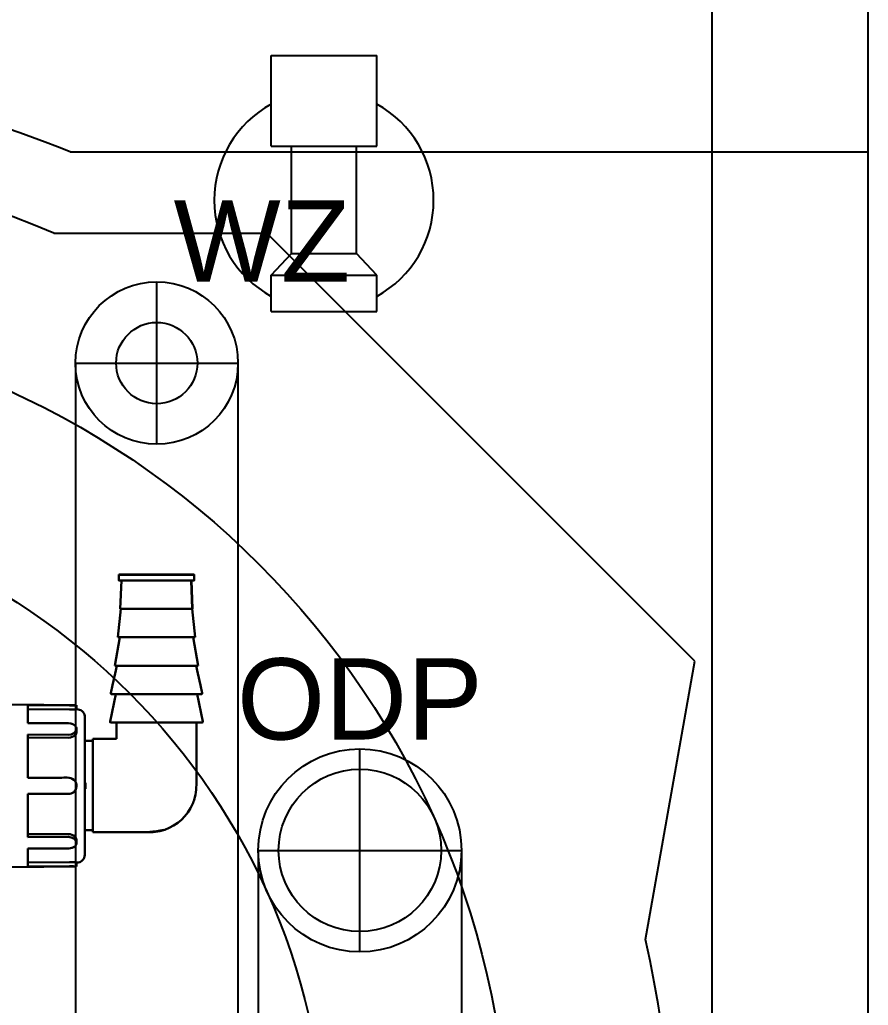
# Model space of a CAD drawing. Header units: millimetres. Extents: x 976 to 9349, y -714 to 2211.
# Drawn here: x 5767.95 to 5788.85, y 507.93 to 532.2 of the extents above; entities that cross this region are included whole.
import ezdxf

# ---------------------------------------------------------------- set-up
doc = ezdxf.new("R2010")
doc.units = ezdxf.units.MM
for name, color, linetype in [('Ilustrace', 7, 'Continuous'), ('Inst - odpływ', 35, 'Continuous'), ('Inst - woda', 220, 'Continuous'), ('Meble wnętrze', 52, 'Continuous'), ('Płytki', 254, 'Continuous'), ('Urządzenia', 183, 'Continuous'), ('Vrstva 1', 7, 'Continuous')]:
    doc.layers.add(name, color=color, linetype=linetype)

# ---------------------------------------------------------------- blocks, each defined once
blk = doc.blocks.new('Z$W@#27038')
for p, q in [((59.7, 2.2), (59.7, 83.7)), ((40.048, 71.7), (59.7, 71.7)), ((39.648, 69.7), (44.891, 69.7)), ((55.433, 59.158), (44.891, 69.7)), ((54.212, 52.31), (55.433, 59.158))]:
    blk.add_line(p, q)
for radius in [21, 16.5]:
    blk.add_circle((29.85, 46.7), radius)
for radius, start, end in [(27, 67.8084, 112.1916), (25, 66.9261, 12.9677)]:
    blk.add_arc((29.85, 46.7), radius, start, end)
blk = doc.blocks.new('Z$W@#31272')
at = {"layer": 'Ilustrace', "lineweight": 30}
for points in [[(13.273, 15.058), (13.273, 15.058), (13.273, 15.208), (13.273, 15.208)], [(15.133, 15.208), (15.133, 15.208), (13.273, 15.208), (13.273, 15.208)], [(13.273, 15.058), (13.273, 15.058), (15.133, 15.058), (15.133, 15.058)], [(13.282, 15.208), (13.282, 15.208), (13.347, 15.208), (13.347, 15.208)], [(13.567, 15.058), (13.567, 15.058), (13.282, 15.058), (13.282, 15.058)], [(13.338, 15.058), (13.338, 15.058), (13.313, 14.358), (13.313, 14.358)], [(13.972, 15.208), (13.972, 15.208), (13.548, 15.208), (13.548, 15.208)], [(13.657, 15.058), (13.657, 15.058), (13.548, 15.058), (13.548, 15.058)], [(14.84, 15.208), (14.84, 15.208), (13.638, 15.208), (13.638, 15.208)], [(13.638, 15.058), (13.638, 15.058), (13.755, 15.058), (13.755, 15.058)], [(13.738, 15.058), (13.738, 15.058), (13.861, 15.058), (13.861, 15.058)], [(14.089, 15.208), (14.089, 15.208), (13.852, 15.208), (13.852, 15.208)], [(13.852, 15.058), (13.852, 15.058), (13.972, 15.058), (13.972, 15.058)], [(14.087, 15.208), (14.087, 15.208), (14.209, 15.208), (14.209, 15.208)], [(14.773, 15.208), (14.773, 15.208), (14.945, 15.208), (14.945, 15.208)], [(15.078, 14.358), (15.078, 14.358), (15.053, 15.058), (15.053, 15.058)], [(15.068, 15.058), (15.068, 15.058), (15.093, 14.358), (15.093, 14.358)], [(15.117, 15.058), (15.117, 15.058), (15.125, 15.058), (15.125, 15.058)], [(15.133, 15.058), (15.133, 15.058), (15.133, 15.208), (15.133, 15.208)], [(13.253, 13.658), (13.253, 13.658), (13.327, 14.358), (13.327, 14.358)], [(13.313, 14.358), (13.313, 14.358), (15.093, 14.358), (15.093, 14.358)], [(13.321, 14.358), (13.321, 14.358), (13.357, 14.358), (13.357, 14.358)], [(13.335, 14.358), (13.335, 14.358), (13.393, 14.358), (13.393, 14.358)], [(13.493, 14.358), (13.493, 14.358), (13.666, 14.358), (13.666, 14.358)], [(13.868, 14.358), (13.868, 14.358), (13.658, 14.358), (13.658, 14.358)], [(13.862, 14.358), (13.862, 14.358), (14.085, 14.358), (14.085, 14.358)], [(13.876, 14.358), (13.876, 14.358), (13.975, 14.358), (13.975, 14.358)], [(14.084, 14.358), (14.084, 14.358), (14.54, 14.358), (14.54, 14.358)], [(14.534, 14.358), (14.534, 14.358), (14.744, 14.358), (14.744, 14.358)], [(14.736, 14.358), (14.736, 14.358), (15.009, 14.358), (15.009, 14.358)], [(14.821, 14.358), (14.821, 14.358), (14.889, 14.358), (14.889, 14.358)], [(14.907, 14.358), (14.907, 14.358), (14.896, 14.358), (14.896, 14.358)], [(15.023, 14.358), (15.023, 14.358), (15.011, 14.358), (15.011, 14.358)], [(15.085, 14.358), (15.085, 14.358), (15.048, 14.358), (15.048, 14.358)], [(15.08, 14.358), (15.08, 14.358), (15.153, 13.658), (15.153, 13.658)], [(13.178, 12.958), (13.178, 12.958), (13.302, 13.658), (13.302, 13.658)], [(13.253, 13.658), (13.253, 13.658), (15.153, 13.658), (15.153, 13.658)], [(15.105, 13.658), (15.105, 13.658), (15.228, 12.958), (15.228, 12.958)], [(13.178, 12.958), (13.178, 12.958), (13.237, 12.958), (13.237, 12.958)], [(15.226, 12.958), (15.226, 12.958), (13.18, 12.958), (13.18, 12.958)], [(13.187, 12.958), (13.187, 12.958), (15.219, 12.958), (15.219, 12.958)], [(13.187, 12.958), (13.187, 12.958), (13.228, 12.958), (13.228, 12.958)], [(13.187, 12.958), (13.187, 12.958), (13.23, 12.958), (13.23, 12.958)], [(13.213, 12.958), (13.213, 12.958), (13.228, 12.958), (13.228, 12.958)], [(13.302, 12.958), (13.302, 12.958), (13.213, 12.958), (13.213, 12.958)], [(13.255, 12.958), (13.255, 12.958), (13.356, 12.958), (13.356, 12.958)], [(13.313, 12.958), (13.313, 12.958), (13.426, 12.958), (13.426, 12.958)], [(13.386, 12.958), (13.386, 12.958), (14.072, 12.958), (14.072, 12.958)], [(14.065, 12.958), (14.065, 12.958), (14.461, 12.958), (14.461, 12.958)], [(14.449, 12.958), (14.449, 12.958), (14.591, 12.958), (14.591, 12.958)], [(14.572, 12.958), (14.572, 12.958), (14.716, 12.958), (14.716, 12.958)], [(14.691, 12.958), (14.691, 12.958), (14.826, 12.958), (14.826, 12.958)], [(15.147, 12.958), (15.147, 12.958), (14.796, 12.958), (14.796, 12.958)], [(15.143, 12.958), (15.143, 12.958), (15.228, 12.958), (15.228, 12.958)], [(15.219, 12.958), (15.219, 12.958), (15.176, 12.958), (15.176, 12.958)], [(15.219, 12.958), (15.219, 12.958), (15.178, 12.958), (15.178, 12.958)], [(15.192, 12.958), (15.192, 12.958), (15.178, 12.958), (15.178, 12.958)], [(13.079, 12.284), (13.076, 12.272), (13.084, 12.258), (13.097, 12.258)], [(13.097, 12.258), (13.834, 12.263), (14.571, 12.258), (15.308, 12.258)], [(13.552, 12.258), (13.552, 12.258), (13.35, 12.258), (13.35, 12.258)], [(15.309, 12.258), (15.322, 12.258), (15.33, 12.272), (15.328, 12.284)], [(12.236, 11.986), (12.236, 11.986), (10.636, 12), (10.636, 12)], [(11.036, 11.546), (11.036, 11.546), (11.036, 11.987), (11.036, 11.987)], [(11.036, 11.987), (11.036, 11.987), (11.036, 11.546), (11.036, 11.546)], [(11.036, 11.636), (11.036, 11.636), (11.036, 11.966), (11.036, 11.966)], [(11.036, 11.758), (11.036, 11.758), (11.036, 11.892), (11.036, 11.892)], [(12.236, 11.986), (12.236, 11.986), (12.236, 11.886), (12.236, 11.886)], [(11.036, 11.841), (11.036, 11.841), (11.036, 11.886), (11.036, 11.886)], [(12.065, 11.877), (12.065, 11.877), (11.036, 11.886), (11.036, 11.886)], [(11.036, 11.546), (11.036, 11.546), (11.036, 11.779), (11.036, 11.779)], [(11.036, 11.763), (11.036, 11.763), (11.036, 11.673), (11.036, 11.673)], [(11.036, 11.546), (11.036, 11.546), (11.036, 11.709), (11.036, 11.709)], [(12.236, 11.886), (12.179, 11.881), (12.122, 11.878), (12.065, 11.877)], [(12.236, 11.886), (12.339, 11.885), (12.428, 11.825), (12.436, 11.716)], [(12.436, 11.697), (12.436, 11.697), (12.436, 8.5), (12.436, 8.5)], [(11.036, 11.546), (11.036, 11.546), (11.036, 11.632), (11.036, 11.632)], [(13.059, 11.583), (13.056, 11.572), (13.063, 11.561), (13.074, 11.559)], [(13.061, 11.583), (13.061, 11.583), (13.063, 11.583), (13.063, 11.583)], [(13.061, 11.582), (13.061, 11.582), (13.063, 11.583), (13.063, 11.583)], [(13.077, 11.558), (13.077, 11.558), (13.541, 11.559), (13.541, 11.559)], [(13.078, 11.558), (13.078, 11.558), (15.329, 11.558), (15.329, 11.558)], [(15.318, 11.558), (15.318, 11.558), (13.078, 11.558), (13.078, 11.558)], [(13.162, 11.558), (13.162, 11.558), (13.349, 11.558), (13.349, 11.558)], [(13.22, 11.558), (13.22, 11.558), (13.22, 11.158), (13.22, 11.158)], [(13.226, 11.558), (13.226, 11.558), (13.419, 11.558), (13.419, 11.558)], [(13.306, 11.558), (13.306, 11.558), (14.071, 11.558), (14.071, 11.558)], [(13.335, 11.559), (13.335, 11.559), (13.541, 11.559), (13.541, 11.559)], [(13.468, 11.558), (13.468, 11.558), (13.336, 11.558), (13.336, 11.558)], [(13.402, 11.558), (13.402, 11.558), (13.503, 11.558), (13.503, 11.558)], [(13.789, 11.558), (13.789, 11.558), (13.64, 11.558), (13.64, 11.558)], [(13.91, 11.558), (13.91, 11.558), (14.629, 11.558), (14.629, 11.558)], [(14.575, 11.558), (14.575, 11.558), (14.766, 11.558), (14.766, 11.558)], [(14.887, 11.558), (14.887, 11.558), (14.695, 11.558), (14.695, 11.558)], [(14.801, 11.558), (14.801, 11.558), (14.997, 11.558), (14.997, 11.558)], [(15.33, 11.558), (15.342, 11.558), (15.35, 11.572), (15.348, 11.583)], [(11.036, 11.263), (11.036, 11.263), (11.036, 10.2), (11.036, 10.2)], [(11.036, 10.2), (11.036, 10.2), (11.036, 11.263), (11.036, 11.263)], [(12.036, 11.257), (12.036, 11.257), (11.036, 11.263), (11.036, 11.263)], [(11.036, 10.355), (11.036, 10.355), (11.036, 11.192), (11.036, 11.192)], [(11.036, 10.738), (11.036, 10.738), (11.036, 11.192), (11.036, 11.192)], [(12.036, 11.186), (12.036, 11.186), (11.036, 11.192), (11.036, 11.192)], [(12.236, 11.404), (12.226, 11.303), (12.127, 11.261), (12.036, 11.257)], [(12.205, 11.255), (12.157, 11.208), (12.103, 11.189), (12.036, 11.186)], [(12.236, 11.334), (12.233, 11.299), (12.222, 11.274), (12.198, 11.248)], [(12.436, 11.235), (12.436, 11.235), (12.436, 9.796), (12.436, 9.796)], [(11.036, 11.015), (11.036, 11.015), (11.036, 10.885), (11.036, 10.885)], [(12.636, 11.108), (12.636, 11.108), (12.436, 11.108), (12.436, 11.108)], [(12.636, 11.158), (12.636, 11.158), (13.22, 11.158), (13.22, 11.158)], [(12.636, 8.858), (12.636, 8.858), (12.636, 11.158), (12.636, 11.158)], [(12.636, 10.308), (12.636, 10.308), (12.636, 11.158), (12.636, 11.158)], [(11.036, 10.752), (11.036, 10.752), (11.036, 10.2), (11.036, 10.2)], [(12.167, 10.151), (12.078, 10.227), (11.94, 10.2), (11.836, 10.2)], [(12.436, 10.038), (12.436, 10.038), (12.436, 10.269), (12.436, 10.269)], [(12.436, 10.038), (12.436, 10.038), (12.436, 10.204), (12.436, 10.204)], [(12.119, 10.182), (12.225, 10.133), (12.257, 10.017), (12.217, 9.914)], [(12.436, 10.075), (12.436, 10.075), (12.456, 10.075), (12.456, 10.075)], [(12.456, 10.038), (12.456, 10.038), (12.436, 10.038), (12.436, 10.038)], [(12.436, 9.893), (12.436, 9.941), (12.436, 9.989), (12.436, 10.038)], [(12.436, 10.004), (12.436, 10.004), (12.436, 10.013), (12.436, 10.013)], [(12.436, 9.996), (12.436, 9.996), (12.436, 9.998), (12.436, 9.998)], [(12.436, 9.966), (12.436, 9.966), (12.456, 9.967), (12.456, 9.967)], [(12.436, 9.772), (12.436, 9.772), (12.436, 9.966), (12.436, 9.966)], [(12.456, 10.05), (12.456, 10.05), (12.456, 10.075), (12.456, 10.075)], [(12.456, 10.042), (12.456, 10.042), (12.456, 10.075), (12.456, 10.075)], [(12.456, 10.05), (12.456, 10.05), (12.456, 10.075), (12.456, 10.075)], [(12.456, 10.05), (12.456, 10.05), (12.456, 10.071), (12.456, 10.071)], [(12.456, 10.042), (12.456, 10.042), (12.456, 10.063), (12.456, 10.063)], [(12.456, 10.029), (12.456, 10.029), (12.456, 10.054), (12.456, 10.054)], [(12.456, 9.933), (12.456, 9.933), (12.456, 10.054), (12.456, 10.054)], [(12.456, 9.929), (12.456, 9.929), (12.456, 9.95), (12.456, 9.95)], [(11.036, 8.737), (11.036, 8.737), (11.036, 9.8), (11.036, 9.8)], [(11.036, 8.984), (11.036, 8.984), (11.036, 9.8), (11.036, 9.8)], [(11.036, 8.737), (11.036, 8.737), (11.036, 9.8), (11.036, 9.8)], [(11.036, 8.808), (11.036, 8.808), (11.036, 9.8), (11.036, 9.8)], [(12.036, 9.8), (12.036, 9.8), (11.036, 9.8), (11.036, 9.8)], [(12.167, 9.849), (12.129, 9.816), (12.086, 9.804), (12.036, 9.8)], [(12.228, 9.944), (12.209, 9.888), (12.173, 9.843), (12.119, 9.818)], [(12.436, 9.933), (12.436, 9.933), (12.436, 9.395), (12.436, 9.395)], [(12.456, 9.929), (12.456, 9.929), (12.436, 9.929), (12.436, 9.929)], [(12.436, 9.925), (12.436, 9.925), (12.436, 9.929), (12.436, 9.929)], [(12.436, 9.581), (12.436, 9.581), (12.436, 9.929), (12.436, 9.929)], [(12.436, 9.925), (12.436, 9.925), (12.456, 9.925), (12.456, 9.925)], [(12.436, 8.294), (12.436, 8.294), (12.436, 9.893), (12.436, 9.893)], [(12.436, 9.601), (12.436, 9.601), (12.436, 8.891), (12.436, 8.891)], [(12.436, 9.048), (12.436, 9.048), (12.436, 9.242), (12.436, 9.242)], [(11.036, 8.985), (11.036, 8.985), (11.036, 9.023), (11.036, 9.023)], [(12.436, 9.082), (12.436, 9.082), (12.436, 8.5), (12.436, 8.5)], [(12.036, 8.814), (12.036, 8.814), (11.036, 8.808), (11.036, 8.808)], [(12.036, 8.743), (12.036, 8.743), (11.036, 8.737), (11.036, 8.737)], [(12.198, 8.752), (12.152, 8.795), (12.098, 8.811), (12.036, 8.814)], [(12.236, 8.596), (12.226, 8.697), (12.127, 8.739), (12.036, 8.743)], [(12.236, 8.666), (12.232, 8.707), (12.216, 8.733), (12.188, 8.762)], [(12.436, 8.746), (12.436, 8.746), (12.436, 8.938), (12.436, 8.938)], [(12.436, 8.908), (12.436, 8.908), (12.636, 8.908), (12.636, 8.908)], [(12.436, 8.342), (12.436, 8.342), (12.436, 8.815), (12.436, 8.815)], [(12.436, 8.499), (12.436, 8.499), (12.436, 8.81), (12.436, 8.81)], [(14.036, 8.868), (14.156, 8.871), (14.267, 8.89), (14.383, 8.921)], [(12.234, 8.576), (12.221, 8.519), (12.172, 8.492), (12.121, 8.473)], [(12.436, 8.407), (12.436, 8.407), (12.436, 8.611), (12.436, 8.611)], [(12.436, 8.548), (12.436, 8.548), (12.436, 8.304), (12.436, 8.304)], [(12.436, 8.294), (12.436, 8.294), (12.436, 8.514), (12.436, 8.514)], [(11.036, 8.454), (11.036, 8.454), (11.036, 8.014), (11.036, 8.014)], [(11.036, 8.454), (11.036, 8.454), (11.036, 8.368), (11.036, 8.368)], [(11.036, 8.035), (11.036, 8.035), (11.036, 8.454), (11.036, 8.454)], [(11.036, 8.291), (11.036, 8.291), (11.036, 8.44), (11.036, 8.44)], [(11.036, 8.364), (11.036, 8.364), (11.036, 8.221), (11.036, 8.221)], [(11.036, 8.338), (11.036, 8.338), (11.036, 8.118), (11.036, 8.118)], [(12.167, 8.492), (12.065, 8.442), (11.947, 8.46), (11.836, 8.459)], [(12.236, 8.014), (12.236, 8.014), (10.636, 8), (10.636, 8)], [(11.036, 8.25), (11.036, 8.25), (11.036, 8.144), (11.036, 8.144)], [(11.036, 8.108), (11.036, 8.108), (11.036, 8.242), (11.036, 8.242)], [(11.036, 8.159), (11.036, 8.159), (11.036, 8.014), (11.036, 8.014)], [(12.065, 8.123), (12.065, 8.123), (11.036, 8.114), (11.036, 8.114)], [(12.065, 8.022), (12.065, 8.022), (11.036, 8.014), (11.036, 8.014)], [(12.236, 8.114), (12.179, 8.119), (12.122, 8.122), (12.065, 8.123)], [(12.236, 8.014), (12.177, 8.018), (12.124, 8.021), (12.065, 8.022)], [(12.236, 8.014), (12.236, 8.014), (12.236, 8.114), (12.236, 8.114)]]:
    blk.add_open_spline(points, degree=3, dxfattribs=at)
for points, knots in [([(13.228, 12.958), (13.228, 12.958), (13.185, 12.763), (13.185, 12.763), (13.185, 12.763), (13.185, 12.763), (13.122, 12.479), (13.122, 12.479), (13.122, 12.479), (13.122, 12.479), (13.079, 12.284), (13.079, 12.284)], [0, 0, 0, 0, 0.25, 0.25, 0.25, 0.25, 0.5, 0.5, 0.5, 0.5, 1, 1, 1, 1]), ([(15.328, 12.284), (15.328, 12.284), (15.284, 12.479), (15.284, 12.479), (15.284, 12.479), (15.284, 12.479), (15.221, 12.763), (15.221, 12.763), (15.221, 12.763), (15.221, 12.763), (15.178, 12.958), (15.178, 12.958)], [0, 0, 0, 0, 0.25, 0.25, 0.25, 0.25, 0.5, 0.5, 0.5, 0.5, 1, 1, 1, 1]), ([(13.202, 12.258), (13.202, 12.258), (13.161, 12.063), (13.161, 12.063), (13.161, 12.063), (13.161, 12.063), (13.1, 11.779), (13.1, 11.779), (13.1, 11.779), (13.1, 11.779), (13.059, 11.583), (13.059, 11.583)], [0, 0, 0, 0, 0.25, 0.25, 0.25, 0.25, 0.5, 0.5, 0.5, 0.5, 1, 1, 1, 1]), ([(13.097, 12.258), (13.097, 12.258), (13.297, 12.258), (13.297, 12.258), (13.297, 12.258), (13.297, 12.258), (13.352, 12.258), (13.352, 12.258), (13.352, 12.258), (13.352, 12.258), (13.552, 12.258), (13.552, 12.258)], [0, 0, 0, 0, 0.25, 0.25, 0.25, 0.25, 0.5, 0.5, 0.5, 0.5, 1, 1, 1, 1]), ([(14.824, 12.258), (14.824, 12.258), (15.024, 12.258), (15.024, 12.258), (15.024, 12.258), (15.024, 12.258), (15.109, 12.258), (15.109, 12.258), (15.109, 12.258), (15.109, 12.258), (15.309, 12.258), (15.309, 12.258)], [0, 0, 0, 0, 0.25, 0.25, 0.25, 0.25, 0.5, 0.5, 0.5, 0.5, 1, 1, 1, 1]), ([(15.348, 11.583), (15.348, 11.583), (15.306, 11.779), (15.306, 11.779), (15.306, 11.779), (15.306, 11.779), (15.246, 12.063), (15.246, 12.063), (15.246, 12.063), (15.246, 12.063), (15.205, 12.258), (15.205, 12.258)], [0, 0, 0, 0, 0.25, 0.25, 0.25, 0.25, 0.5, 0.5, 0.5, 0.5, 1, 1, 1, 1]), ([(12.167, 11.981), (12.167, 11.981), (12.143, 11.979), (12.143, 11.979), (12.143, 11.979), (12.143, 11.979), (12.065, 11.978), (12.065, 11.978), (12.065, 11.978), (12.065, 11.978), (11.036, 11.987), (11.036, 11.987)], [0, 0, 0, 0, 0.25, 0.25, 0.25, 0.25, 0.5, 0.5, 0.5, 0.5, 1, 1, 1, 1]), ([(12.119, 11.979), (12.119, 11.979), (12.187, 11.982), (12.187, 11.982), (12.187, 11.982), (12.187, 11.982), (12.236, 11.986), (12.236, 11.986)], [0, 0, 0, 0, 0.333333, 0.333333, 0.333333, 0.333333, 1, 1, 1, 1]), ([(12.436, 11.716), (12.436, 11.716), (12.436, 11.706), (12.436, 11.706), (12.436, 11.706), (12.436, 11.706), (12.436, 11.506), (12.436, 11.506), (12.436, 11.506), (12.436, 11.506), (12.436, 10.254), (12.436, 10.254), (12.436, 10.254), (12.436, 10.254), (12.436, 10.054), (12.436, 10.054)], [0, 0, 0, 0, 0.2, 0.2, 0.2, 0.2, 0.4, 0.4, 0.4, 0.4, 0.6, 0.6, 0.6, 0.6, 1, 1, 1, 1]), ([(12.036, 11.54), (12.036, 11.54), (11.836, 11.541), (11.836, 11.541), (11.836, 11.541), (11.836, 11.541), (11.236, 11.545), (11.236, 11.545), (11.236, 11.545), (11.236, 11.545), (11.036, 11.546), (11.036, 11.546)], [0, 0, 0, 0, 0.25, 0.25, 0.25, 0.25, 0.5, 0.5, 0.5, 0.5, 1, 1, 1, 1]), ([(12.236, 11.334), (12.236, 11.367), (12.242, 11.41), (12.228, 11.444), (12.228, 11.444), (12.198, 11.515), (12.106, 11.539), (12.036, 11.54)], [0, 0, 0, 0, 0.333333, 0.333333, 0.333333, 0.333333, 1, 1, 1, 1]), ([(13.074, 11.559), (13.074, 11.559), (13.187, 11.558), (13.187, 11.558), (13.187, 11.558), (13.187, 11.558), (13.294, 11.558), (13.294, 11.558)], [0, 0, 0, 0, 0.333333, 0.333333, 0.333333, 0.333333, 1, 1, 1, 1]), ([(14.836, 11.558), (14.836, 11.558), (15.036, 11.558), (15.036, 11.558), (15.036, 11.558), (15.036, 11.558), (15.13, 11.558), (15.13, 11.558), (15.13, 11.558), (15.13, 11.558), (15.33, 11.558), (15.33, 11.558)], [0, 0, 0, 0, 0.25, 0.25, 0.25, 0.25, 0.5, 0.5, 0.5, 0.5, 1, 1, 1, 1]), ([(15.186, 11.558), (15.186, 11.558), (15.186, 11.358), (15.186, 11.358), (15.186, 11.358), (15.186, 11.358), (15.186, 10.208), (15.186, 10.208)], [0, 0, 0, 0, 0.333333, 0.333333, 0.333333, 0.333333, 1, 1, 1, 1]), ([(11.836, 10.2), (11.836, 10.2), (11.236, 10.2), (11.236, 10.2), (11.236, 10.2), (11.236, 10.2), (11.036, 10.2), (11.036, 10.2)], [0, 0, 0, 0, 0.333333, 0.333333, 0.333333, 0.333333, 1, 1, 1, 1]), ([(15.186, 10.208), (15.186, 10.043), (15.191, 9.882), (15.15, 9.721), (15.15, 9.721), (15.125, 9.627), (15.089, 9.536), (15.042, 9.451), (15.042, 9.451), (14.884, 9.166), (14.607, 8.958), (14.289, 8.887), (14.289, 8.887), (14.139, 8.853), (13.989, 8.858), (13.836, 8.858)], [0, 0, 0, 0, 0.2, 0.2, 0.2, 0.2, 0.4, 0.4, 0.4, 0.4, 0.6, 0.6, 0.6, 0.6, 1, 1, 1, 1]), ([(13.836, 8.858), (13.836, 8.858), (12.836, 8.858), (12.836, 8.858), (12.836, 8.858), (12.836, 8.858), (12.636, 8.858), (12.636, 8.858)], [0, 0, 0, 0, 0.333333, 0.333333, 0.333333, 0.333333, 1, 1, 1, 1]), ([(12.236, 8.666), (12.236, 8.666), (12.236, 8.596), (12.236, 8.596), (12.236, 8.596), (12.236, 8.596), (12.234, 8.576), (12.234, 8.576)], [0, 0, 0, 0, 0.333333, 0.333333, 0.333333, 0.333333, 1, 1, 1, 1]), ([(11.836, 8.459), (11.836, 8.459), (11.236, 8.455), (11.236, 8.455), (11.236, 8.455), (11.236, 8.455), (11.036, 8.454), (11.036, 8.454)], [0, 0, 0, 0, 0.333333, 0.333333, 0.333333, 0.333333, 1, 1, 1, 1]), ([(12.236, 8.114), (12.263, 8.114), (12.288, 8.115), (12.313, 8.123), (12.313, 8.123), (12.327, 8.128), (12.341, 8.135), (12.354, 8.143), (12.354, 8.143), (12.45, 8.206), (12.436, 8.313), (12.436, 8.414)], [0, 0, 0, 0, 0.25, 0.25, 0.25, 0.25, 0.5, 0.5, 0.5, 0.5, 1, 1, 1, 1])]:
    blk.add_open_spline(points, degree=3, knots=knots, dxfattribs=at)
at = {"layer": 'Vrstva 1', "color": 253}
blk.add_lwpolyline([(13.273, 15.196), (15.133, 15.196), (15.133, 15.058), (13.273, 15.058), (13.273, 15.196)], close=True, dxfattribs=at)
blk = doc.blocks.new('Z$W@#1189')
blk.add_blockref('Z$W@#31272', (1.383, 8.989))
blk = doc.blocks.new('Z$W@#823')
for p, q in [((1.4, 6.302), (4, 6.302)), ((1.4, 4.072), (1.4, 6.302)), ((4, 4.072), (4, 6.302)), ((1.4, 4.072), (4, 4.072)), ((1.9, 1.43), (1.9, 4.072)), ((3.5, 1.43), (3.5, 4.072)), ((1.4, 0.897), (1.9, 1.43)), ((1.9, 1.43), (3.5, 1.43)), ((4, 0.897), (3.5, 1.43)), ((1.4, 0), (1.4, 0.897)), ((1.4, 0.897), (4, 0.897)), ((4, 0), (4, 0.897)), ((1.4, 0), (4, 0))]:
    blk.add_line(p, q)
for start, end in [(118.7822, 241.2178), (298.7822, 61.2178)]:
    blk.add_arc((2.7, 2.739), 2.7, start, end)

msp = doc.modelspace()

# ---------------------------------------------------------------- linework, layer by layer
at = {"layer": 'Inst - odpływ'}
for p, q in [((5776.328, 509.243), (5776.328, 514.243)), ((5773.828, 511.743), (5778.828, 511.743)), ((5773.828, 511.743), (5773.828, 455.743)), ((5778.828, 511.743), (5778.828, 455.743))]:
    msp.add_line(p, q, dxfattribs=at)
for radius in [2.5, 2]:
    msp.add_circle((5776.328, 511.743), radius, dxfattribs=at)
at = {"layer": 'Inst - woda'}
for p, q in [((5771.328, 521.743), (5771.328, 525.743)), ((5771.328, 521.743), (5771.328, 525.743)), ((5769.328, 523.743), (5773.328, 523.743)), ((5769.328, 523.743), (5773.328, 523.743)), ((5769.328, 523.743), (5769.328, 455.743)), ((5773.328, 523.743), (5773.328, 455.743))]:
    msp.add_line(p, q, dxfattribs=at)
for radius in [2, 1]:
    msp.add_circle((5771.328, 523.743), radius, dxfattribs=at)
at = {"layer": 'Płytki'}
msp.add_line((5784.995, 712.443), (5784.995, 456.743), dxfattribs=at)

# ---------------------------------------------------------------- block references
at = {"layer": 'Meble wnętrze'}
for name, p in [('Z$W@#823', (5772.745, 525.013)), ('Z$W@#1189', (5755.735, 494.343))]:
    msp.add_blockref(name, p, dxfattribs=at)
at = {"layer": 'Urządzenia'}
msp.add_blockref('Z$W@#27038', (5729.145, 457.243), dxfattribs=at)

# ---------------------------------------------------------------- texts
at = {"layer": 'Inst - odpływ', "insert": (5776.328, 515.459), "char_height": 2, "width": 6, "attachment_point": 5}
msp.add_mtext('{\\fArial|b0|i0|c238|p0;ODP}', dxfattribs=at)
at = {"layer": 'Inst - woda', "insert": (5773.915, 526.747), "char_height": 2, "width": 9.88531, "attachment_point": 5}
msp.add_mtext('{\\fArial|b0|i0|c238|p0;WZ}', dxfattribs=at)

doc.saveas('drawing.dxf')
